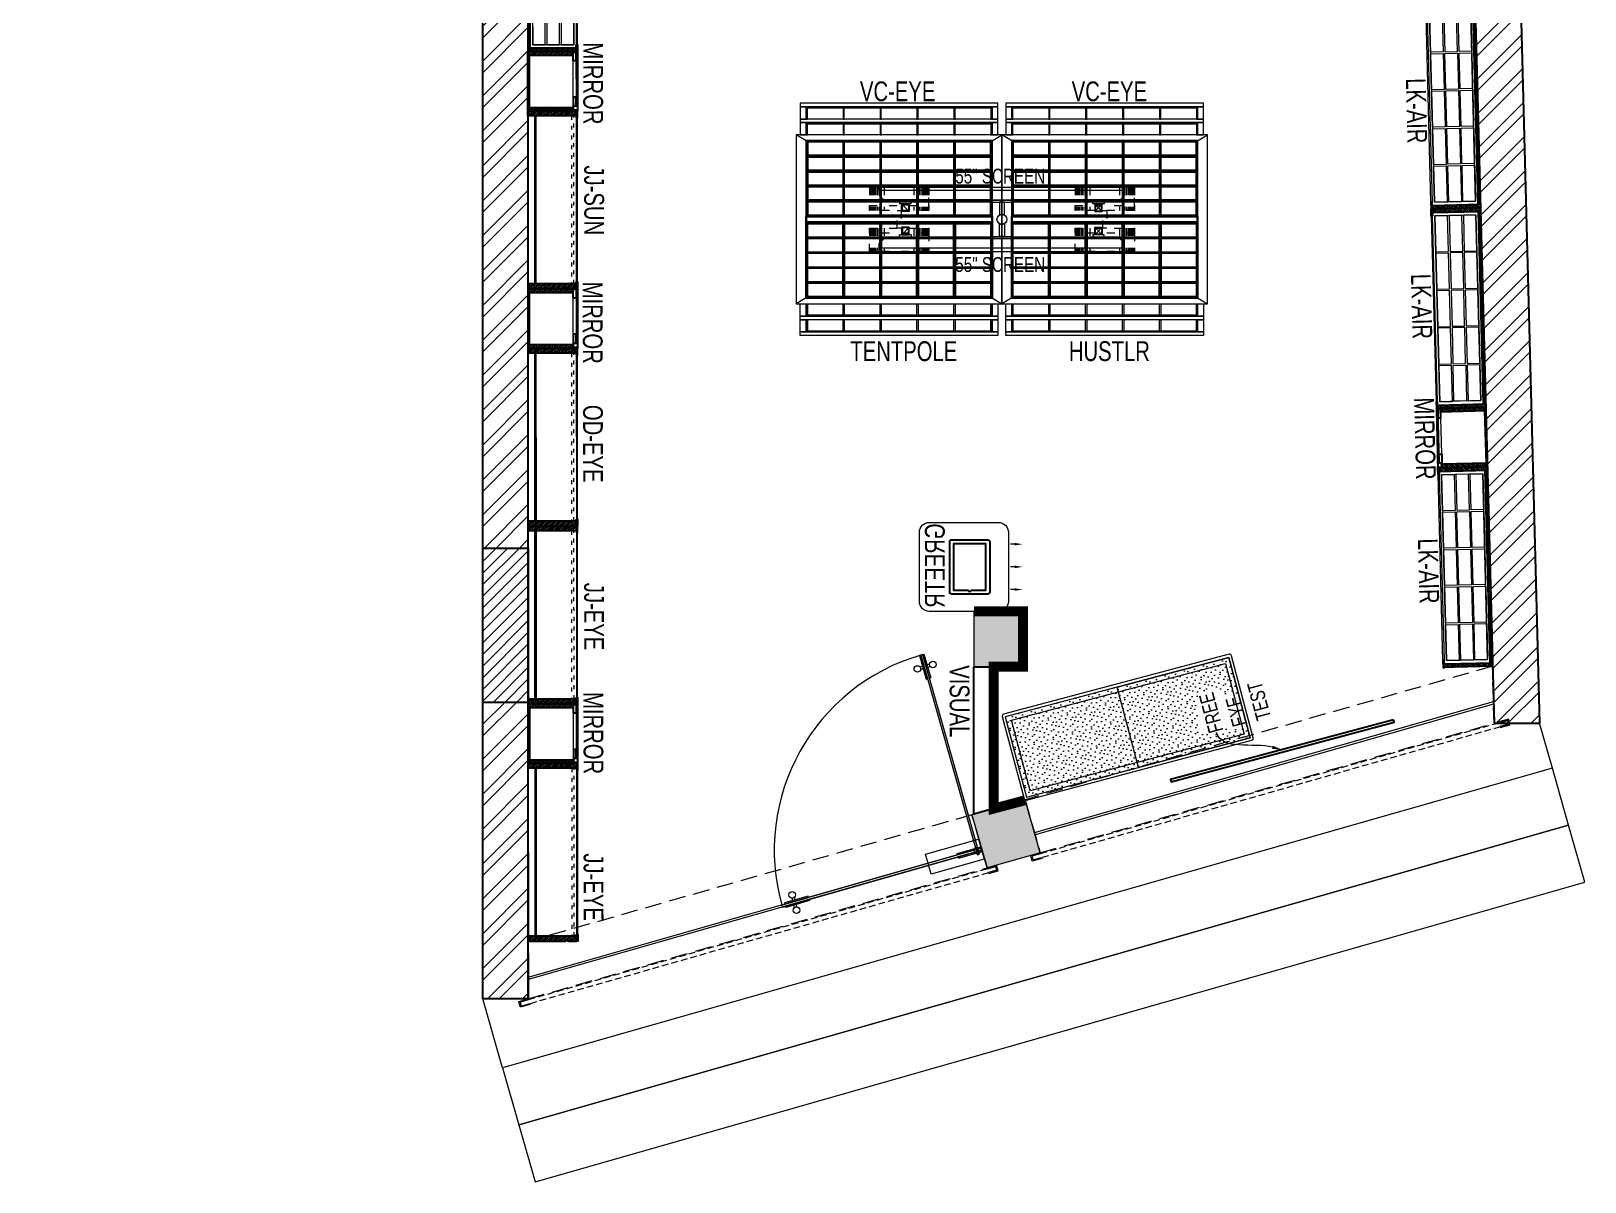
# Model space of a CAD drawing. Header units: feet. Extents: x 9770359 to 9778219, y -6859940 to -6847673.
# Drawn here: x 9770359 to 9778219, y -6859940 to -6854118 of the extents above; entities that cross this region are included whole.
import ezdxf
from ezdxf import colors
from ezdxf.entities.mleader import LeaderData, LeaderLine
from ezdxf.math import Vec2, Vec3

# ---------------------------------------------------------------- set-up
doc = ezdxf.new("R2010")
doc.units = ezdxf.units.FT
doc.header["$LTSCALE"] = 33
doc.header["$MEASUREMENT"] = 0
for name, pattern in [('ACAD_ISO03W100', [30, 12, -18]), ('DASHDOT2', [0.5, 0.25, -0.125, 0, -0.125]), ('HIDDEN', [9.525, 6.35, -3.175]), ('HIDDEN2', [4.7625, 3.175, -1.5875]), ('HIDDENX2', [0.75, 0.5, -0.25])]:
    doc.linetypes.add(name, pattern=pattern)
for name, color, linetype, lineweight in [('A-COL', 243, 'Continuous', 9), ('A-Glazing', 4, 'Continuous', 20), ('A-shutter', 8, 'Continuous', 18), ('A-STAIR', 6, 'Continuous', 5), ('beam', 90, 'Continuous', 9), ('column hatch', 5, 'Continuous', 0), ('Glazing', 141, 'Continuous', 15), ('LENS-DIM', 252, 'Continuous', 5), ('LENS-HATCH', 251, 'Continuous', 5), ('LENS-PARTITION', 21, 'Continuous', 25), ('LENS-TEXT', 31, 'Continuous', 5), ('LENS_TEXT', 31, 'Continuous', 5), ('LK-EQPMT', 3, 'Continuous', 18), ('LK-FF&E FLOOR', 1, 'Continuous', 9), ('LK-FF&E WALL', 1, 'Continuous', 9), ('LK-IT', 3, 'Continuous', 18), ('LK-MIRROR', 133, 'Continuous', 13), ('LN-ELEVATION-1', 81, 'Continuous', 25), ('LN-ELEVATION-2', 103, 'Continuous', 20), ('LN-ELEVATION-3', 125, 'Continuous', 18), ('LN-ELEVATION-4', 145, 'Continuous', 13), ('LN-ELEVATION-5', 167, 'Continuous', 5), ('LN-HATCH', 251, 'Continuous', 0), ('PLANO-TXT', 252, 'Continuous', 5), ('rolling shutter', 1, 'Continuous', 5)]:
    doc.layers.add(name, color=color, linetype=linetype, lineweight=lineweight)
doc.layers.add('A-WALL', color=1, linetype='Continuous')
doc.styles.add('LK TXT', font='GILC____.TTF', dxfattribs={"height": 100})
doc.styles.get("Standard").update_dxf_attribs({"font": 'GILC____.TTF'})
pattern_1 = [(45, (4208834.247, 1706614.74), (-4.4901280605, 4.4901280605), [])]
pattern_2 = [(45, (4209134.247, 1706614.74), (-4.4901280605, 4.4901280605), [])]
pattern_3 = [(45, (7858558.917, 3503823.203), (-4.4901280605, 4.4901280605), [])]

# ---------------------------------------------------------------- blocks, each defined once
blk = doc.blocks.new('2 seater bench')
at = {"layer": 'LENS-HATCH', "lineweight": 0}
h = blk.add_hatch(dxfattribs=at)
h.set_pattern_fill('STIP1', color=177, scale=100, angle=270, pattern_type=2)
h.set_pattern_definition([(270, (6617251.08, -170421.61), (100, -2e-13), [0, -100]), (270, (6617235.08, -170433.61), (100, -2e-13), [0, -100]), (270, (6617211.08, -170428.61), (100, -2e-13), [0, -100]), (270, (6617188.08, -170463.61), (100, -2e-13), [0, -100]), (270, (6617224.08, -170460.61), (100, -2e-13), [0, -100]), (270, (6617248.08, -170487.61), (100, -2e-13), [0, -100]), (270, (6617255.08, -170452.61), (100, -2e-13), [0, -100]), (270, (6617214.08, -170494.61), (100, -2e-13), [0, -100]), (270, (6617182.08, -170489.61), (100, -2e-13), [0, -100]), (270, (6617167.08, -170415.61), (100, -2e-13), [0, -100]), (270, (6617187.08, -170433.61), (100, -2e-13), [0, -100]), (270, (6617168.08, -170447.61), (100, -2e-13), [0, -100]), (270, (6617232.08, -170508.61), (100, -2e-13), [0, -100]), (270, (6617207.08, -170476.61), (100, -2e-13), [0, -100]), (270, (6617240.08, -170468.61), (100, -2e-13), [0, -100]), (270, (6617231.08, -170485.61), (100, -2e-13), [0, -100]), (270, (6617204.08, -170449.61), (100, -2e-13), [0, -100]), (270, (6617258.08, -170477.61), (100, -2e-13), [0, -100]), (270, (6617199.08, -170508.61), (100, -2e-13), [0, -100]), (270, (6617169.08, -170505.61), (100, -2e-13), [0, -100])])
h.paths.add_polyline_path([(585, 210), (0, 210), (0, -210), (585, -210)])
h.paths.add_polyline_path([(0, 245), (0, -210)])
h.paths.add_polyline_path([(-585, 210), (0, 210), (0, -210), (-585, -210)])
at = {"layer": 'LN-ELEVATION-2', "ltscale": 0.5}
for points in [[(-585, 210), (0, 210), (0, -210), (-585, -210)], [(585, 210), (0, 210), (0, -210), (585, -210)]]:
    blk.add_lwpolyline(points, close=True, dxfattribs=at)
at = {"layer": 'LN-ELEVATION-5', "ltscale": 0.5}
blk.add_lwpolyline([(590, 225), (-590, 225, 0.414214), (-600, 215), (-600, -215, 0.414214), (-590, -225), (590, -225, 0.414214), (600, -215), (600, 215, 0.414214)], format="xyb", close=True, dxfattribs=at)
blk.add_lwpolyline([(585, 210), (-585, 210), (-585, -210), (585, -210)], close=True, dxfattribs=at)
at = {"layer": 'LN-ELEVATION-5', "linetype": 'HIDDEN2', "ltscale": 11}
blk.add_lwpolyline([(-560, 185), (560, 185), (560, -185), (-560, -185)], close=True, dxfattribs=at)
blk = doc.blocks.new('MIRROR')
at = {"layer": 'LN-HATCH', "ltscale": 0.5}
h = blk.add_hatch(dxfattribs=at)
h.set_pattern_fill('ANSI31', color=256, scale=2)
h.set_pattern_definition([(45, (4060433.7416, 1708720.787), (-4.4901280605, 4.4901280605), [])])
h.paths.add_polyline_path([(212.9, 101.3), (230.9, 101.3), (230.9, -127.7), (212.9, -127.7)])
h.paths.add_polyline_path([(230.9, 95.3), (494.9, 95.3), (494.9, 101.3), (230.9, 101.3)])
h.paths.add_polyline_path([(512.9, 101.3), (494.9, 101.3), (494.9, -127.7), (512.9, -127.7)])
at = {"layer": 'Defpoints'}
blk.add_lwpolyline([(512.9, 101.3), (212.9, 101.3), (212.9, -148.7), (512.9, -148.7)], close=True, dxfattribs=at)
at = {"layer": 'LN-ELEVATION-1'}
for points in [[(212.9, 101.3), (230.9, 101.3), (230.9, -127.7), (212.9, -127.7)], [(230.9, 95.3), (494.9, 95.3), (494.9, 101.3), (230.9, 101.3)], [(512.9, 101.3), (494.9, 101.3), (494.9, -127.7), (512.9, -127.7)], [(259.9, -141.7), (259.9, -127.7), (214.9, -127.7), (214.9, -148.7), (223.9, -148.7), (223.9, -147.2), (216.4, -147.2), (216.4, -141.7)], [(442.9, -141.7), (442.9, -127.7), (487.9, -127.7), (487.9, -148.7), (478.9, -148.7), (478.9, -147.2), (486.4, -147.2), (486.4, -141.7)], [(504.9, -148.7), (504.9, -147.2), (509.4, -147.2), (509.4, -129.2), (487.9, -129.2), (487.9, -127.7), (510.9, -127.7), (510.9, -148.7)]]:
    blk.add_lwpolyline(points, close=True, dxfattribs=at)
at = {"layer": 'LN-ELEVATION-2', "color": 4, "lineweight": 0}
blk.add_lwpolyline([(216.4, -141.7), (486.4, -141.7), (486.4, -147.2), (216.4, -147.2)], close=True, dxfattribs=at)
at = {"layer": 'LN-ELEVATION-2'}
blk.add_lwpolyline([(259.9, -141.7), (442.9, -141.7), (442.9, -127.7), (259.9, -127.7)], close=True, dxfattribs=at)
at = {"layer": 'LN-ELEVATION-4', "ltscale": 0.5}
blk.add_line((478.9, -148.7), (223.9, -148.7), dxfattribs=at)
blk = doc.blocks.new('JJ SH 900')
at = {"layer": 'LN-HATCH', "ltscale": 0.5}
h = blk.add_hatch(dxfattribs=at)
h.set_pattern_fill('ANSI31', color=256, scale=50)
h.paths.add_polyline_path([(-911.8, 0), (-911.8, -190), (-905.8, -190), (-905.8, -200), (-911.8, -200), (-911.8, -244), (-886.8, -244), (-886.8, 0)])
h = blk.add_hatch(dxfattribs=at)
h.set_pattern_fill('ANSI31', color=256, scale=2)
h.set_pattern_definition(pattern_1)
h.paths.add_polyline_path([(-11.8, 0), (-11.8, -190), (-17.8, -190), (-17.8, -200), (-11.8, -200), (-11.8, -244), (-36.8, -244), (-36.8, 0)])
h = blk.add_hatch(dxfattribs=at)
h.set_pattern_fill('ANSI31', color=256, scale=2)
h.set_pattern_definition(pattern_2)
h.paths.add_polyline_path([(-36.8, -40), (-886.8, -40), (-886.8, -34), (-36.8, -34)])
h = blk.add_hatch(dxfattribs=at)
h.set_pattern_fill('ANSI31', color=256, scale=2)
h.set_pattern_definition(pattern_2)
h.paths.add_polyline_path([(-876.8, -244), (-876.8, -250), (-911.8, -250), (-911.8, -244)])
h = blk.add_hatch(dxfattribs=at)
h.set_pattern_fill('ANSI31', color=256, scale=2)
h.set_pattern_definition(pattern_1)
h.paths.add_polyline_path([(-46.8, -244), (-46.8, -250), (-11.8, -250), (-11.8, -244)])
at = {"layer": 'LN-ELEVATION-1', "ltscale": 0.5}
for points in [[(-911.8, 0), (-911.8, -190), (-905.8, -190), (-905.8, -200), (-911.8, -200), (-911.8, -244), (-886.8, -244), (-886.8, 0)], [(-11.8, 0), (-11.8, -190), (-17.8, -190), (-17.8, -200), (-11.8, -200), (-11.8, -244), (-36.8, -244), (-36.8, 0)], [(-36.8, -40), (-886.8, -40), (-886.8, -34), (-36.8, -34)], [(-876.8, -244), (-876.8, -250), (-911.8, -250), (-911.8, -244)], [(-46.8, -244), (-46.8, -250), (-11.8, -250), (-11.8, -244)]]:
    blk.add_lwpolyline(points, close=True, dxfattribs=at)
at = {"layer": 'LN-ELEVATION-3', "ltscale": 0.5}
for p, q in [((-886.8, 0), (-36.8, 0)), ((-876.8, -244), (-46.8, -244)), ((-46.8, -250), (-876.8, -250))]:
    blk.add_line(p, q, dxfattribs=at)
at = {"layer": 'LN-ELEVATION-4', "linetype": 'ACAD_ISO03W100', "ltscale": 0.05}
blk.add_lwpolyline([(-886.8, -220), (-36.8, -220), (-36.8, -232), (-886.8, -232)], close=True, dxfattribs=at)
blk = doc.blocks.new('Entrance Door')
at = {"layer": 'Glazing', "ltscale": 111}
blk.add_hatch(color=256, dxfattribs=at).paths.add_polyline_path([(18, -34.8), (18, -1235), (30, -1235), (30, -34.8)])
at = {"layer": 'Glazing'}
for p, q in [((30, -54.2), (18, -66.2)), ((1117.8, -31.3), (1117.8, -54.3)), ((1117.8, -89.2), (1117.8, -66.3)), ((1132.8, -31.3), (1132.8, -54.3)), ((1132.8, -89.2), (1132.8, -66.3))]:
    blk.add_line(p, q, dxfattribs=at)
at = {"layer": 'Glazing', "ltscale": 44}
for p, q in [((-4.9, -1156.3), (18, -1156.3)), ((52.9, -1156.3), (30, -1156.3)), ((-4.9, -1171.3), (18, -1171.3)), ((52.9, -1171.3), (30, -1171.3))]:
    blk.add_line(p, q, dxfattribs=at)
at = {"layer": 'Glazing'}
for points in [[(320, -120.5), (0, -120.5), (0, 0), (320, 0)], [(0, -54.2), (142.5, -54.2), (142.5, -46.8), (0, -46.8)], [(0, -66.2), (142.5, -66.2), (142.5, -73.7), (0, -73.7)], [(1180.8, -54.3), (1038.3, -54.3), (1038.3, -46.8), (1180.8, -46.8)], [(1180.8, -66.3), (1038.3, -66.3), (1038.3, -73.8), (1180.8, -73.8)]]:
    blk.add_lwpolyline(points, close=True, dxfattribs=at)
at = {"layer": 'Glazing', "ltscale": 222}
blk.add_lwpolyline([(-1.5, -66.2), (1198.8, -66.2), (1198.8, -54.2), (-1.5, -54.2)], close=True, dxfattribs=at)
at = {"layer": 'Glazing', "ltscale": 111}
blk.add_lwpolyline([(18, -34.8), (18, -1235), (30, -1235), (30, -34.8)], close=True, dxfattribs=at)
at = {"layer": 'Glazing', "ltscale": 44}
for points in [[(18, -1092.5), (18, -1235), (10.5, -1235), (10.5, -1092.5)], [(30, -1092.5), (30, -1235), (37.5, -1235), (37.5, -1092.5)]]:
    blk.add_lwpolyline(points, close=True, dxfattribs=at)
at = {"layer": 'Glazing'}
for centre, radius in [((1125.3, -13.9), 19), ((24, -58.7), 19.8), ((1125.3, -106.6), 19)]:
    blk.add_circle(centre, radius, dxfattribs=at)
at = {"layer": 'Glazing', "ltscale": 44}
for centre in [(-22.4, -1163.8), (70.4, -1163.8)]:
    blk.add_circle(centre, 19, dxfattribs=at)
at = {"layer": 'Glazing', "ltscale": 222}
blk.add_arc((24, -60.2), 1174.8, 270, 359.99955, dxfattribs=at)
blk = doc.blocks.new('VC HD 1010')
at = {"layer": 'LN-HATCH', "ltscale": 0.5}
h = blk.add_hatch(dxfattribs=at)
h.set_pattern_fill('ANSI31', color=256, scale=2)
h.set_pattern_definition([(45, (3761554.586, 1795022.936), (-4.490128061, 4.490128061), [])])
h.paths.add_polyline_path([(-505.2, 24), (-505.2, -166), (-499.2, -166), (-499.2, -176), (-505.2, -176), (-505.2, -220), (-487.2, -220), (-487.2, 24)])
h = blk.add_hatch(dxfattribs=at)
h.set_pattern_fill('ANSI31', color=256, scale=2)
h.set_pattern_definition(pattern_3)
h.paths.add_polyline_path([(504.8, 24), (504.8, -166), (498.8, -166), (498.8, -176), (504.8, -176), (504.8, -220), (486.8, -220), (486.8, 24)])
h = blk.add_hatch(dxfattribs=at)
h.set_pattern_fill('ANSI31', color=256, scale=2)
h.set_pattern_definition([(45, (7858741.917, 3503823.203), (-4.4901280605, 4.4901280605), [])])
h.paths.add_polyline_path([(-470.2, -220), (-470.2, -226), (-505.2, -226), (-505.2, -220)])
h = blk.add_hatch(dxfattribs=at)
h.set_pattern_fill('ANSI31', color=256, scale=2)
h.set_pattern_definition(pattern_3)
h.paths.add_polyline_path([(476.8, -220), (476.8, -226), (511.8, -226), (511.8, -220)])
at = {"layer": 'LN-ELEVATION-1', "ltscale": 0.5}
for points in [[(-505.2, 24), (-505.2, -166), (-499.2, -166), (-499.2, -176), (-505.2, -176), (-505.2, -220), (-487.2, -220), (-487.2, 24)], [(486.8, 12), (-487.2, 12), (-487.2, 18), (486.8, 18)], [(504.8, 24), (504.8, -166), (498.8, -166), (498.8, -176), (504.8, -176), (504.8, -220), (486.8, -220), (486.8, 24)], [(-470.2, -220), (-470.2, -226), (-505.2, -226), (-505.2, -220)], [(469.8, -220), (469.8, -226), (504.8, -226), (504.8, -220)]]:
    blk.add_lwpolyline(points, close=True, dxfattribs=at)
at = {"layer": 'LN-ELEVATION-2', "ltscale": 0.5}
blk.add_lwpolyline([(470.2, 0), (-470.2, 0), (-470.2, -208), (470.2, -208)], close=True, dxfattribs=at)
at = {"layer": 'LN-ELEVATION-3', "ltscale": 0.5}
for p, q in [((-487.2, 24), (486.8, 24)), ((-470.2, -220), (469.8, -220)), ((469.8, -226), (-470.2, -226))]:
    blk.add_line(p, q, dxfattribs=at)
for points in [[(-470.2, 0), (-288.5, 0), (-288.5, -64), (-470.2, -64)], [(-280.5, 0), (-98.8, 0), (-98.8, -64), (-280.5, -64)], [(-90.8, 0), (90.8, 0), (90.8, -64), (-90.8, -64)], [(98.8, 0), (280.5, 0), (280.5, -64), (98.8, -64)], [(288.5, 0), (470.2, 0), (470.2, -64), (288.5, -64)], [(-470.2, -136), (-288.5, -136), (-288.5, -72), (-470.2, -72)], [(-280.5, -72), (-98.8, -72), (-98.8, -136), (-280.5, -136)], [(-90.8, -72), (90.8, -72), (90.8, -136), (-90.8, -136)], [(98.8, -72), (280.5, -72), (280.5, -136), (98.8, -136)], [(288.5, -72), (470.2, -72), (470.2, -136), (288.5, -136)], [(-470.2, -144), (-288.5, -144), (-288.5, -208), (-470.2, -208)], [(-280.5, -144), (-98.8, -144), (-98.8, -208), (-280.5, -208)], [(-90.8, -144), (90.8, -144), (90.8, -208), (-90.8, -208)], [(98.8, -144), (280.5, -144), (280.5, -208), (98.8, -208)], [(288.5, -144), (470.2, -144), (470.2, -208), (288.5, -208)]]:
    blk.add_lwpolyline(points, close=True, dxfattribs=at)
blk = doc.blocks.new('ffgd')
at = {"layer": 'LN-ELEVATION-4', "linetype": 'ACAD_ISO03W100', "ltscale": 0.1}
blk.add_lwpolyline([(0, 47.3), (0, -41.5), (-20, -41.5), (-20, 47.3)], close=True, dxfattribs=at)
at = {"layer": 'LN-ELEVATION-5', "linetype": 'ACAD_ISO03W100', "ltscale": 0.1}
for p, q in [((-159.9, 165.7), (-159.9, 47.3)), ((-159.7, 165.7), (-159.7, 47.3)), ((-159.4, 165.7), (-159.4, 47.3)), ((-159, 165.7), (-159, 47.3)), ((-158.5, 165.7), (-158.5, 47.3)), ((-157.9, 165.7), (-157.9, 47.3)), ((-157.1, 165.7), (-157.1, 47.3)), ((-156.1, 165.7), (-156.1, 47.3)), ((-154.1, 165.7), (-154.1, 47.3)), ((-151.1, 165.7), (-151.1, 47.3)), ((-146.1, 165.7), (-146.1, 47.3)), ((-141.1, 165.7), (-141.1, 47.3)), ((-135.1, 165.7), (-135.1, 47.3)), ((-128.1, 165.7), (-128.1, 47.3)), ((-120.1, 165.7), (-120.1, 47.3)), ((-111.1, 165.7), (-111.1, 47.3)), ((-102.1, 165.7), (-102.1, 47.3)), ((-85, 165.7), (-85, 47.3)), ((65, 165.7), (65, 47.3)), ((82.1, 165.7), (82.1, 47.3)), ((91.1, 165.7), (91.1, 47.3)), ((100.1, 165.7), (100.1, 47.3)), ((108.1, 165.7), (108.1, 47.3)), ((115.1, 165.7), (115.1, 47.3)), ((121.1, 165.7), (121.1, 47.3)), ((126.1, 165.7), (126.1, 47.3)), ((131.1, 165.7), (131.1, 47.3)), ((134.1, 165.7), (134.1, 47.3)), ((136.1, 165.7), (136.1, 47.3)), ((137.1, 165.7), (137.1, 47.3)), ((137.9, 165.7), (137.9, 47.3)), ((138.5, 165.7), (138.5, 47.3)), ((139, 165.7), (139, 47.3)), ((139.4, 165.7), (139.4, 47.3)), ((139.7, 165.7), (139.7, 47.3)), ((139.9, 165.7), (139.9, 47.3)), ((-159.9, -41.5), (-159.9, -159.9)), ((-159.7, -41.5), (-159.7, -159.9)), ((-159.4, -41.5), (-159.4, -159.9)), ((-159, -41.5), (-159, -159.9)), ((-158.5, -41.5), (-158.5, -159.9)), ((-157.9, -41.5), (-157.9, -159.9)), ((-157.1, -41.5), (-157.1, -159.9)), ((-156.1, -41.5), (-156.1, -159.9)), ((-154.1, -41.5), (-154.1, -159.9)), ((-151.1, -41.5), (-151.1, -159.9)), ((-146.1, -41.5), (-146.1, -159.9)), ((-141.1, -41.5), (-141.1, -159.9)), ((-135.1, -41.5), (-135.1, -159.9)), ((-128.1, -41.5), (-128.1, -159.9)), ((-120.1, -41.5), (-120.1, -159.9)), ((-111.1, -41.5), (-111.1, -159.9)), ((-102.1, -41.5), (-102.1, -159.9)), ((-85, -41.5), (-85, -159.9)), ((65, -41.5), (65, -159.9)), ((82.1, -41.5), (82.1, -159.9)), ((91.1, -41.5), (91.1, -159.9)), ((100.1, -41.5), (100.1, -159.9)), ((108.1, -41.5), (108.1, -159.9)), ((115.1, -41.5), (115.1, -159.9)), ((121.1, -41.5), (121.1, -159.9)), ((126.1, -41.5), (126.1, -159.9)), ((131.1, -41.5), (131.1, -159.9)), ((134.1, -41.5), (134.1, -159.9)), ((136.1, -41.5), (136.1, -159.9)), ((137.1, -41.5), (137.1, -159.9)), ((137.9, -41.5), (137.9, -159.9)), ((138.5, -41.5), (138.5, -159.9)), ((139, -41.5), (139, -159.9)), ((139.4, -41.5), (139.4, -159.9)), ((139.7, -41.5), (139.7, -159.9)), ((139.9, -41.5), (139.9, -159.9))]:
    blk.add_line(p, q, dxfattribs=at)
for points in [[(140, 73), (140, 165.7), (-160, 165.7), (-160, 73)], [(140, -67.1), (140, -159.9), (-160, -159.9), (-160, -67.1)]]:
    blk.add_lwpolyline(points, dxfattribs=at)
for points in [[(140, 73), (140, 47.3), (-160, 47.3), (-160, 73)], [(140, -41.5), (140, -67.1), (-160, -67.1), (-160, -41.5)]]:
    blk.add_lwpolyline(points, close=True, dxfattribs=at)
blk = doc.blocks.new('EURO 1040 x 1175')
at = {"layer": 'LN-ELEVATION-1'}
for points in [[(-470, -327.4), (470, -327.4), (470, 467.6), (-470, 467.6)], [(-470, 85.1), (470, 85.1), (470, 467.6), (-470, 467.6)], [(-283.2, 85.1), (-277.2, 85.1), (-277.2, 467.6), (-283.2, 467.6)], [(-96.4, 85.1), (-90.4, 85.1), (-90.4, 467.6), (-96.4, 467.6)], [(90.4, 85.1), (96.4, 85.1), (96.4, 467.6), (90.4, 467.6)], [(277.2, 85.1), (283.2, 85.1), (283.2, 467.6), (277.2, 467.6)], [(-470, 386.6), (-283.2, 386.6), (-283.2, 392.6), (-470, 392.6)], [(-470, 311.2), (-283.2, 311.2), (-283.2, 317.2), (-470, 317.2)], [(-277.2, 386.6), (-96.4, 386.6), (-96.4, 392.6), (-277.2, 392.6)], [(-277.2, 311.2), (-96.4, 311.2), (-96.4, 317.2), (-277.2, 317.2)], [(-90.4, 386.6), (90.4, 386.6), (90.4, 392.6), (-90.4, 392.6)], [(-90.4, 311.2), (90.4, 311.2), (90.4, 317.2), (-90.4, 317.2)], [(96.4, 386.6), (277.2, 386.6), (277.2, 392.6), (96.4, 392.6)], [(96.4, 311.2), (277.2, 311.2), (277.2, 317.2), (96.4, 317.2)], [(283.2, 386.6), (470, 386.6), (470, 392.6), (283.2, 392.6)], [(283.2, 311.2), (470, 311.2), (470, 317.2), (283.2, 317.2)], [(-470, 235.8), (-283.2, 235.8), (-283.2, 241.8), (-470, 241.8)], [(-277.2, 235.8), (-96.4, 235.8), (-96.4, 241.8), (-277.2, 241.8)], [(-90.4, 235.8), (90.4, 235.8), (90.4, 241.8), (-90.4, 241.8)], [(96.4, 235.8), (277.2, 235.8), (277.2, 241.8), (96.4, 241.8)], [(283.2, 235.8), (470, 235.8), (470, 241.8), (283.2, 241.8)], [(-470, 160.4), (-283.2, 160.4), (-283.2, 166.4), (-470, 166.4)], [(-277.2, 160.4), (-96.4, 160.4), (-96.4, 166.4), (-277.2, 166.4)], [(-90.4, 160.4), (90.4, 160.4), (90.4, 166.4), (-90.4, 166.4)], [(96.4, 160.4), (277.2, 160.4), (277.2, 166.4), (96.4, 166.4)], [(283.2, 160.4), (470, 160.4), (470, 166.4), (283.2, 166.4)], [(-470, 85.1), (470, 85.1), (470, 55.1), (-470, 55.1)], [(-470, 55.1), (470, 55.1), (470, -327.4), (-470, -327.4)], [(-283.2, 55.1), (-277.2, 55.1), (-277.2, -327.4), (-283.2, -327.4)], [(-96.4, 55.1), (-90.4, 55.1), (-90.4, -327.4), (-96.4, -327.4)], [(90.4, 55.1), (96.4, 55.1), (96.4, -327.4), (90.4, -327.4)], [(277.2, 55.1), (283.2, 55.1), (283.2, -327.4), (277.2, -327.4)], [(-470, -20.3), (-283.2, -20.3), (-283.2, -26.3), (-470, -26.3)], [(-277.2, -20.3), (-96.4, -20.3), (-96.4, -26.3), (-277.2, -26.3)], [(-90.4, -20.3), (90.4, -20.3), (90.4, -26.3), (-90.4, -26.3)], [(96.4, -20.3), (277.2, -20.3), (277.2, -26.3), (96.4, -26.3)], [(283.2, -20.3), (470, -20.3), (470, -26.3), (283.2, -26.3)], [(-470, -95.7), (-283.2, -95.7), (-283.2, -101.7), (-470, -101.7)], [(-277.2, -95.7), (-96.4, -95.7), (-96.4, -101.7), (-277.2, -101.7)], [(-90.4, -95.7), (90.4, -95.7), (90.4, -101.7), (-90.4, -101.7)], [(96.4, -95.7), (277.2, -95.7), (277.2, -101.7), (96.4, -101.7)], [(283.2, -95.7), (470, -95.7), (470, -101.7), (283.2, -101.7)], [(-470, -171.1), (-283.2, -171.1), (-283.2, -177.1), (-470, -177.1)], [(-277.2, -171.1), (-96.4, -171.1), (-96.4, -177.1), (-277.2, -177.1)], [(-90.4, -171.1), (90.4, -171.1), (90.4, -177.1), (-90.4, -177.1)], [(96.4, -171.1), (277.2, -171.1), (277.2, -177.1), (96.4, -177.1)], [(283.2, -171.1), (470, -171.1), (470, -177.1), (283.2, -177.1)], [(-470, -246.4), (-283.2, -246.4), (-283.2, -252.4), (-470, -252.4)], [(-277.2, -246.4), (-96.4, -246.4), (-96.4, -252.4), (-277.2, -252.4)], [(-90.4, -246.4), (90.4, -246.4), (90.4, -252.4), (-90.4, -252.4)], [(96.4, -246.4), (277.2, -246.4), (277.2, -252.4), (96.4, -252.4)], [(283.2, -246.4), (470, -246.4), (470, -252.4), (283.2, -252.4)]]:
    blk.add_lwpolyline(points, close=True, dxfattribs=at)
for points in [[(-283.2, 461.6), (-464, 461.6), (-464, 317.2)], [(-96.4, 461.6), (-277.2, 461.6)], [(90.4, 461.6), (-90.4, 461.6)], [(277.2, 461.6), (96.4, 461.6)], [(464, 317.2), (464, 461.6), (283.2, 461.6)], [(-464, 311.2), (-464, 241.8)], [(-464, 235.8), (-464, 166.4)], [(464, 241.8), (464, 311.2)], [(464, 166.4), (464, 235.8)], [(-464, 160.4), (-464, 91.1), (-283.2, 91.1)], [(283.2, 91.1), (464, 91.1), (464, 160.4)], [(-277.2, 91.1), (-96.4, 91.1)], [(-90.4, 91.1), (90.4, 91.1)], [(96.4, 91.1), (277.2, 91.1)], [(-464, -20.3), (-464, 49.1), (-283.2, 49.1)], [(-277.2, 49.1), (-96.4, 49.1)], [(-90.4, 49.1), (90.4, 49.1)], [(96.4, 49.1), (277.2, 49.1)], [(283.2, 49.1), (464, 49.1), (464, -20.3)], [(-464, -95.7), (-464, -26.3)], [(464, -26.3), (464, -95.7)], [(-464, -171.1), (-464, -101.7)], [(464, -101.7), (464, -171.1)], [(-283.2, -321.4), (-464, -321.4), (-464, -177.1)], [(464, -177.1), (464, -321.4), (283.2, -321.4)], [(-96.4, -321.4), (-277.2, -321.4)], [(90.4, -321.4), (-90.4, -321.4)], [(277.2, -321.4), (96.4, -321.4)]]:
    blk.add_lwpolyline(points, dxfattribs=at)
at = {"layer": 'LN-ELEVATION-2'}
blk.add_lwpolyline([(-520, -357.4), (520, -357.4), (520, 497.6), (-520, 497.6)], close=True, dxfattribs=at)
for points in [[(-470, 467.6), (-520, 497.6)], [(470, 467.6), (520, 497.6)], [(-470, -327.4), (-520, -357.4)], [(470, -327.4), (520, -357.4)]]:
    blk.add_lwpolyline(points, dxfattribs=at)
at = {"layer": 'LN-ELEVATION-3'}
for points in [[(-500, 559.6), (500, 559.6), (500, 577.6), (-500, 577.6)], [(-500, 497.6), (-470, 497.6), (-470, 559.6), (-500, 559.6)], [(470, 497.6), (500, 497.6), (500, 559.6), (470, 559.6)], [(-500, -357.4), (-470, -357.4), (-470, -419.4), (-500, -419.4)], [(470, -357.4), (500, -357.4), (500, -419.4), (470, -419.4)], [(-500, -419.4), (500, -419.4), (500, -437.4), (-500, -437.4)]]:
    blk.add_lwpolyline(points, close=True, dxfattribs=at)
at = {"layer": 'LN-ELEVATION-4'}
for points in [[(-500, 639.6), (500, 639.6), (500, 657.6), (-500, 657.6)], [(-500, 577.6), (-470, 577.6), (-470, 639.6), (-500, 639.6)], [(470, 577.6), (500, 577.6), (500, 639.6), (470, 639.6)], [(-470, 497.6), (-464, 497.6), (-464, 559.6), (-470, 559.6)], [(-464, 553.6), (-283.2, 553.6), (-283.2, 559.6), (-464, 559.6)], [(-283.2, 497.6), (-277.2, 497.6), (-277.2, 559.6), (-283.2, 559.6)], [(-277.2, 553.6), (-96.4, 553.6), (-96.4, 559.6), (-277.2, 559.6)], [(-96.4, 497.6), (-90.4, 497.6), (-90.4, 559.6), (-96.4, 559.6)], [(-90.4, 553.6), (90.4, 553.6), (90.4, 559.6), (-90.4, 559.6)], [(90.4, 497.6), (96.4, 497.6), (96.4, 559.6), (90.4, 559.6)], [(96.4, 553.6), (277.2, 553.6), (277.2, 559.6), (96.4, 559.6)], [(277.2, 497.6), (283.2, 497.6), (283.2, 559.6), (277.2, 559.6)], [(283.2, 553.6), (464, 553.6), (464, 559.6), (283.2, 559.6)], [(464, 497.6), (470, 497.6), (470, 559.6), (464, 559.6)], [(-470, -357.4), (-464, -357.4), (-464, -419.4), (-470, -419.4)], [(-283.2, -357.4), (-277.2, -357.4), (-277.2, -419.4), (-283.2, -419.4)], [(-96.4, -357.4), (-90.4, -357.4), (-90.4, -419.4), (-96.4, -419.4)], [(90.4, -357.4), (96.4, -357.4), (96.4, -419.4), (90.4, -419.4)], [(277.2, -357.4), (283.2, -357.4), (283.2, -419.4), (277.2, -419.4)], [(464, -357.4), (470, -357.4), (470, -419.4), (464, -419.4)], [(-500, -437.4), (-470, -437.4), (-470, -499.4), (-500, -499.4)], [(-464, -413.4), (-283.2, -413.4), (-283.2, -419.4), (-464, -419.4)], [(-277.2, -413.4), (-96.4, -413.4), (-96.4, -419.4), (-277.2, -419.4)], [(-90.4, -413.4), (90.4, -413.4), (90.4, -419.4), (-90.4, -419.4)], [(96.4, -413.4), (277.2, -413.4), (277.2, -419.4), (96.4, -419.4)], [(283.2, -413.4), (464, -413.4), (464, -419.4), (283.2, -419.4)], [(470, -437.4), (500, -437.4), (500, -499.4), (470, -499.4)], [(-500, -499.4), (500, -499.4), (500, -517.4), (-500, -517.4)]]:
    blk.add_lwpolyline(points, close=True, dxfattribs=at)
at = {"layer": 'LN-ELEVATION-5'}
for points in [[(-470, 577.6), (-464, 577.6), (-464, 639.6), (-470, 639.6)], [(-464, 633.6), (-283.2, 633.6), (-283.2, 639.6), (-464, 639.6)], [(-283.2, 577.6), (-277.2, 577.6), (-277.2, 639.6), (-283.2, 639.6)], [(-277.2, 633.6), (-96.4, 633.6), (-96.4, 639.6), (-277.2, 639.6)], [(-96.4, 577.6), (-90.4, 577.6), (-90.4, 639.6), (-96.4, 639.6)], [(-90.4, 633.6), (90.4, 633.6), (90.4, 639.6), (-90.4, 639.6)], [(90.4, 577.6), (96.4, 577.6), (96.4, 639.6), (90.4, 639.6)], [(96.4, 633.6), (277.2, 633.6), (277.2, 639.6), (96.4, 639.6)], [(277.2, 577.6), (283.2, 577.6), (283.2, 639.6), (277.2, 639.6)], [(283.2, 633.6), (464, 633.6), (464, 639.6), (283.2, 639.6)], [(464, 577.6), (470, 577.6), (470, 639.6), (464, 639.6)], [(-470, -437.4), (-464, -437.4), (-464, -499.4), (-470, -499.4)], [(-283.2, -437.4), (-277.2, -437.4), (-277.2, -499.4), (-283.2, -499.4)], [(-96.4, -437.4), (-90.4, -437.4), (-90.4, -499.4), (-96.4, -499.4)], [(90.4, -437.4), (96.4, -437.4), (96.4, -499.4), (90.4, -499.4)], [(277.2, -437.4), (283.2, -437.4), (283.2, -499.4), (277.2, -499.4)], [(464, -437.4), (470, -437.4), (470, -499.4), (464, -499.4)], [(-464, -493.4), (-283.2, -493.4), (-283.2, -499.4), (-464, -499.4)], [(-277.2, -493.4), (-96.4, -493.4), (-96.4, -499.4), (-277.2, -499.4)], [(-90.4, -493.4), (90.4, -493.4), (90.4, -499.4), (-90.4, -499.4)], [(96.4, -493.4), (277.2, -493.4), (277.2, -499.4), (96.4, -499.4)], [(283.2, -493.4), (464, -493.4), (464, -499.4), (283.2, -499.4)]]:
    blk.add_lwpolyline(points, close=True, dxfattribs=at)
at = {"layer": 'LENS-DIM'}
blk.add_blockref('ffgd', (10, 67.1), dxfattribs=at)
blk = doc.blocks.new('GREETR 450x450')
at = {"layer": 'LN-ELEVATION-1', "linetype": 'ByBlock', "lineweight": -2}
for p, q in [((481.3, 339.7), (461, 339.7)), ((481.3, 225), (461, 225)), ((481.3, 110.3), (461, 110.3))]:
    blk.add_line(p, q, dxfattribs=at)
at = {"layer": 'LN-ELEVATION-1'}
for points in [[(355.5, 98.3), (355.5, 352.3, 0.414214), (345.5, 362.3), (163.5, 362.3, 0.414214), (153.5, 352.3), (153.5, 98.3, 0.414214), (163.5, 88.3), (345.5, 88.3, 0.414214)], [(264, 342.8), (336.5, 342.8), (336.5, 107.8), (172.5, 107.8), (172.5, 342.8), (245, 342.8, 0.327538), (246.9, 344.2, -0.733799), (262.1, 344.2, 0.327538)]]:
    blk.add_lwpolyline(points, format="xyb", close=True, dxfattribs=at)
at = {"layer": 'LN-ELEVATION-1', "linetype": 'ByBlock', "lineweight": -2}
for points in [[(481.3, 346.4), (481.3, 333.1), (521.3, 339.7)], [(481.3, 231.7), (481.3, 218.3), (521.3, 225)], [(481.3, 116.9), (481.3, 103.6), (521.3, 110.3)]]:
    blk.add_solid(points, dxfattribs=at)
at = {"layer": 'LN-ELEVATION-2'}
blk.add_lwpolyline([(50, 0), (400, 0, 0.414214), (450, 50), (450, 400, 0.414214), (400, 450), (50, 450, 0.414214), (0, 400), (0, 50, 0.414214)], format="xyb", close=True, dxfattribs=at)
at = {"layer": 'LENS-TEXT', "color": 0, "linetype": 'Continuous', "ltscale": 3, "insert": (78.9, 218.7), "char_height": 100, "attachment_point": 5, "rotation": 90, "style": 'LK TXT'}
blk.add_mtext_dynamic_manual_height_columns('GREETR', width=353.056, gutter_width=0.5, heights=[0], dxfattribs=at)
blk = doc.blocks.new('*U43')
at = {"layer": 'A-shutter', "color": 5, "ltscale": 10}
for points in [[(41038450.5, -1561539.2), (41038450.5, -1561544.2), (41038405.5, -1561544.2), (41038405.5, -1561564.2), (41038450.5, -1561564.2), (41038450.5, -1561569.2), (41038400.5, -1561569.2), (41038400.5, -1561539.2)], [(41040863.9, -1561539.2), (41040863.9, -1561544.2), (41040908.9, -1561544.2), (41040908.9, -1561564.2), (41040863.9, -1561564.2), (41040863.9, -1561569.2), (41040913.9, -1561569.2), (41040913.9, -1561539.2)]]:
    blk.add_lwpolyline(points, close=True, dxfattribs=at)
at = {"layer": 'A-shutter', "color": 5, "linetype": 'HIDDENX2', "ltscale": 2}
blk.add_lwpolyline([(41038405.5, -1561544.2), (41038405.5, -1561564.2), (41040908.9, -1561564.2), (41040908.9, -1561544.2)], close=True, dxfattribs=at)
blk = doc.blocks.new('A$C89a4e9da')
at = {"layer": 'column hatch'}
h = blk.add_hatch(color=8, dxfattribs=at)
h.dxf.hatch_style = 1
h.paths.add_polyline_path([(-137.6, -5590), (-386.3, -5590), (-386.3, -5870), (-137.6, -5870)])
h = blk.add_hatch(color=8, dxfattribs=at)
h.dxf.hatch_style = 1
h.paths.add_polyline_path([(-127.6, -6542.7), (-396.3, -6619.3), (-319.6, -6888), (-51, -6811.3)])
at = {"layer": 'LN-HATCH'}
h = blk.add_hatch(dxfattribs=at)
h.set_pattern_fill('ANSI32', color=256, scale=333, angle=180)
h.set_pattern_definition([(225, (-9782350.3, 5280826.1), (88.2999593, -88.2999593), []), (225, (-9782409.16, 5280826.1), (88.2999593, -88.2999593), [])])
h.paths.add_polyline_path([(-2640.4, -6050.3), (-2870.4, -6050.3), (-2870.4, -7550.3), (-2640.4, -7550.3)])
h.paths.add_polyline_path([(-2909.2, 1011.6), (-2640.4, 1011.6), (-2640.4, 1638), (-2704, 1636.5), (-2904, 1636.5)])
h.paths.add_polyline_path([(-2640.4, 261.6), (-2915.4, 261.6), (-2919.2, -188.4), (-4925.8, -188.4), (-4925.8, 3444.4), (-282.9, 3554.6), (-282.9, 329.7), (2073.3, 394.9), (2245, -6156.1), (2475, -6156.1), (2297.2, 631.1), (-52.9, 566.1), (-52.9, 3790.2), (-5155.8, 3669), (-5155.8, -418.4), (-2870.4, -418.4), (-2870.4, -5270.3), (-2640.4, -5270.3)])
h = blk.add_hatch(dxfattribs=at)
h.set_pattern_fill('ANSI31', color=256, scale=333, angle=180)
h.set_pattern_definition([(225, (-9782350.298, 5280826.097), (29.43331977, -29.43331977), [])])
h.paths.add_polyline_path([(-2640.4, -5270.3), (-2870.4, -5270.3), (-2870.4, -6050.3), (-2640.4, -6050.3)])
at = {"layer": 'A-COL'}
for p, q in [((-386.3, -5590), (-386.3, -5870)), ((-137.6, -5590), (-386.3, -5590)), ((-137.6, -5870), (-137.6, -5590)), ((-137.6, -5870), (-386.3, -5870)), ((-127.6, -6542.7), (-396.3, -6619.3)), ((-51, -6811.3), (-127.6, -6542.7)), ((-396.3, -6619.3), (-319.6, -6888)), ((-51, -6811.3), (-319.6, -6888))]:
    blk.add_line(p, q, dxfattribs=at)
at = {"layer": 'A-Glazing'}
for points in [[(-80.1, -6709.4), (2242.1, -6046.7), (2242.4, -6059.1), (-76.8, -6720.9)], [(-2640.4, -7440.1), (-348.7, -6786.1), (-345.4, -6797.6), (-2640.4, -7452.6)]]:
    blk.add_lwpolyline(points, close=True, dxfattribs=at)
at = {"layer": 'A-STAIR'}
for p, q in [((2540, -6383.9), (2475, -6156.1)), ((-2770.8, -7899.5), (-2870.4, -7550.3))]:
    blk.add_line(p, q, dxfattribs=at)
for points in [[(2622.4, -6672.3), (2540, -6383.9), (-2770.8, -7899.5), (-2688.4, -8188)], [(2704.7, -6960.8), (2622.4, -6672.3), (-2688.4, -8188), (-2606.1, -8476.5)]]:
    blk.add_lwpolyline(points, close=True, dxfattribs=at)
at = {"layer": 'A-WALL'}
for p, q in [((2297.2, 631.1), (2475, -6156.1)), ((2073.3, 394.9), (2245, -6156.1)), ((-2640.4, -7321.7), (-2640.4, 261.6)), ((-2870.4, -7550.3), (-2870.4, -418.4)), ((-2870.4, -6050.3), (-2870.4, -5270.3)), ((-2870.4, -5270.3), (-2640.4, -5270.3)), ((-2640.4, -5270.3), (-2640.4, -6050.3)), ((-2640.4, -6050.3), (-2870.4, -6050.3)), ((2245, -6156.1), (2475, -6156.1)), ((-2640.4, -7321.7), (-2640.4, -7550.3)), ((-2640.4, -7550.3), (-2640.4, -7321.7)), ((-2640.4, -7550.3), (-2870.4, -7550.3))]:
    blk.add_line(p, q, dxfattribs=at)
at = {"layer": 'beam', "linetype": 'HIDDEN', "ltscale": 0.4}
for points in [[(2245, -6156.1), (2237.4, -5867.7), (-127.6, -6542.7), (-51, -6811.3)], [(-319.6, -6888), (-396.3, -6619.3), (-2640.4, -7259.8), (-2640.4, -7321.7), (-2640.4, -7550.3)]]:
    blk.add_lwpolyline(points, close=True, dxfattribs=at)
at = {"layer": 'rolling shutter', "rotation": 15.92835429856484}
for p in [(-39891396.6, -9767618.8), (-39893986.1, -9768357.8)]:
    blk.add_blockref('*U43', p, dxfattribs=at)
blk = doc.blocks.new('55INCH')
at = {"layer": 'LK-EQPMT', "ltscale": 12}
for p, q in [((2111558.8, 1135690.5), (2111583.2, 1135690.5)), ((2111583.2, 1135690.5), (2111607.7, 1135666)), ((2111607.7, 1134473.9), (2111607.7, 1135666)), ((2111607.7, 1135587.9), (2111627.2, 1135587.9)), ((2111627.2, 1135529.3), (2111607.7, 1135529.3)), ((2111627.2, 1135587.9), (2111627.2, 1135529.3)), ((2111627.2, 1134610.6), (2111607.7, 1134610.6)), ((2111627.2, 1134610.6), (2111627.2, 1134552)), ((2111607.7, 1134552), (2111627.2, 1134552)), ((2111558.8, 1134449.5), (2111583.2, 1134449.5)), ((2111583.2, 1134449.5), (2111607.7, 1134473.9))]:
    blk.add_line(p, q, dxfattribs=at)
at = {"layer": 'LK-EQPMT'}
for p, q in [((2111661.6, 1135543.3), (2111631, 1135573.9)), ((2111661.6, 1135573.9), (2111631, 1135543.3)), ((2111661.6, 1134597.1), (2111631, 1134566.5))]:
    blk.add_line(p, q, dxfattribs=at)
at = {"layer": 'LK-EQPMT', "ltscale": 12}
blk.add_lwpolyline([(2111542.6, 1135690.5), (2111558.8, 1135690.5), (2111558.8, 1134449.5), (2111542.6, 1134449.5)], close=True, dxfattribs=at)
at = {"layer": 'LK-EQPMT'}
for points in [[(2111627.2, 1135577.7), (2111627.2, 1135539.5), (2111665.4, 1135539.5), (2111665.4, 1135577.7)], [(2111631, 1135573.9), (2111631, 1135543.3), (2111661.6, 1135543.3), (2111661.6, 1135573.9)], [(2111627.2, 1134562.7), (2111627.2, 1134600.9), (2111665.4, 1134600.9), (2111665.4, 1134562.7)], [(2111631, 1134566.5), (2111631, 1134597.1), (2111661.6, 1134597.1), (2111661.6, 1134566.5)]]:
    blk.add_lwpolyline(points, close=True, dxfattribs=at)

msp = doc.modelspace()

# ---------------------------------------------------------------- linework, layer by layer
msp.add_lwpolyline([(9777251.1, -6857603), (9776122.7, -6857904.6), (9776125.8, -6857916.2), (9777254.2, -6857614.6)], close=True)
at = {"layer": 'LENS-PARTITION'}
msp.add_lwpolyline([(9775128.2, -6857333.6), (9775228.4, -6857333.6), (9775228.4, -6858051.5), (9775128.2, -6858080.1)], close=True, dxfattribs=at)
at = {"layer": 'LK-IT', "color": 1, "linetype": 'DASHDOT2', "ltscale": 3}
msp.add_line((9775269.9, -6855315.1), (9775269.9, -6854826.1), dxfattribs=at)
at = {"layer": 'LK-IT'}
for points in [[(9775319.9, -6854973.2), (9775219.9, -6854973.2), (9775219.9, -6854983.2), (9775319.9, -6854983.2)], [(9775319.9, -6855168), (9775219.9, -6855168), (9775219.9, -6855158), (9775319.9, -6855158)]]:
    msp.add_lwpolyline(points, close=True, dxfattribs=at)
for points in [[(9775282.4, -6855049), (9775282.4, -6854983.2), (9775257.4, -6854983.2), (9775257.4, -6855049, -0.267949), (9775282.4, -6855049, 1)], [(9775282.4, -6855092.3), (9775282.4, -6855158), (9775257.4, -6855158), (9775257.4, -6855092.3, 0.267949), (9775282.4, -6855092.3, -1)]]:
    msp.add_lwpolyline(points, format="xyb", dxfattribs=at)
at = {"layer": 'LK-IT', "color": 1}
msp.add_circle((9775269.9, -6855070.6), 25, dxfattribs=at)
at = {"layer": 'LK-MIRROR', "linetype": 'ACAD_ISO03W100', "ltscale": 0.05, "const_width": 50}
msp.add_lwpolyline([(9775128.2, -6857053.6), (9775376.8, -6857053.6), (9775376.8, -6857333.6), (9775228.4, -6857333.6), (9775228.4, -6858051.5), (9775383.9, -6858010.2)], dxfattribs=at)

# ---------------------------------------------------------------- block references
at = {"layer": 'A-Glazing', "xscale": 0.8748404702499009, "yscale": 0.8748404702499009, "zscale": 0.8748404702499009, "rotation": 195.9283653870133}
msp.add_blockref('Entrance Door', (9775180.8, -6858307.2), dxfattribs=at)
at = {"layer": 'LENS-DIM', "color": 2}
msp.add_blockref('A$C89a4e9da', (9775514.5, -6851463.6), dxfattribs=at)
at = {"layer": 'LK-FF&E FLOOR'}
for p in [(9774749.9, -6855140.7), (9775789.9, -6855140.7)]:
    msp.add_blockref('EURO 1040 x 1175', p, dxfattribs=at)
at = {"layer": 'LK-FF&E FLOOR', "xscale": -1, "rotation": 180}
msp.add_blockref('GREETR 450x450', (9774852.5, -6856603.6), dxfattribs=at)
at = {"layer": 'LK-FF&E FLOOR', "rotation": 194.8684532965317}
msp.add_blockref('2 seater bench', (9775906.4, -6857639.9), dxfattribs=at)
at = {"layer": 'LK-FF&E WALL', "xscale": -1}
for name, p, rotation in [('VC HD 1010', (9772896, -6853717.3), 90.02142823255517), ('MIRROR', (9772973.5, -6854009.2), 90.021428232508), ('JJ SH 900', (9772872.7, -6855434), 90.021428232508), ('VC HD 1010', (9777680.4, -6855517.4), 271.5009711449665), ('MIRROR', (9772973.9, -6855209.2), 90.021428232508), ('JJ SH 900', (9772873.1, -6856634), 90.021428232508), ('JJ SH 900', (9772873.4, -6857534), 90.021428232508), ('MIRROR', (9772974.7, -6857309.2), 90.021428232508), ('JJ SH 900', (9772874.4, -6858734), 90.021428232508)]:
    msp.add_blockref(name, p, dxfattribs=dict(at, rotation=rotation))
at = {"layer": 'LK-FF&E WALL'}
for name, p, rotation in [('VC HD 1010', (9777653.9, -6854508.1), 271.5009711449665), ('MIRROR', (9777610.7, -6855811.6), 271.5009711450136), ('VC HD 1010', (9777714.7, -6856827.3), 271.5009711449665)]:
    msp.add_blockref(name, p, dxfattribs=dict(at, rotation=rotation))
at = {"layer": 'LK-IT', "rotation": 270}
msp.add_blockref('55INCH', (8640200, -4743365.5), dxfattribs=at)
at = {"layer": 'LK-IT', "xscale": -1, "rotation": 270}
msp.add_blockref('55INCH', (8640200, -8966775.7), dxfattribs=at)

# ---------------------------------------------------------------- texts
at = {"layer": 'LENS-TEXT', "color": 0, "linetype": 'Continuous', "ltscale": 3, "char_height": 75, "width": 783.964, "attachment_point": 5, "style": 'LK TXT'}
for insert in [(9775261.4, -6854852.4), (9775261.4, -6855299.4)]:
    msp.add_mtext('\\pt225;55" SCREEN', dxfattribs=dict(at, insert=insert))
at = {"layer": 'LENS_TEXT', "linetype": 'Continuous', "ltscale": 3, "char_height": 100, "width": 324.474, "attachment_point": 5, "style": 'LK TXT'}
for s, insert, rotation in [('{\\C7;MIRROR}', (9773201.3, -6854382.7), 270.09855), ('{\\C7;MIRROR}', (9773199.1, -6855593.6), 270.09855), ('{\\C7;MIRROR}', (9777409.5, -6856179.3), 271.50097), ('{\\C7;VISUAL}', (9775055.2, -6857508.3), 270.09855), ('{\\C7;MIRROR}', (9773202.7, -6857669.5), 270.09855)]:
    msp.add_mtext(s, dxfattribs=dict(at, insert=insert, rotation=rotation))
at = {"layer": 'PLANO-TXT', "linetype": 'Continuous', "ltscale": 3, "char_height": 100, "width": 271.785, "attachment_point": 5, "style": 'LK TXT'}
for s, insert in [('VC-EYE', (9774742.6, -6854423.6)), ('VC-EYE', (9775813.6, -6854423.6)), ('TENTPOLE', (9774773.6, -6855738)), ('HUSTLR', (9775813.6, -6855738))]:
    msp.add_mtext(s, dxfattribs=dict(at, insert=insert))
at = {"layer": 'PLANO-TXT', "linetype": 'Continuous', "ltscale": 3, "char_height": 100, "attachment_point": 5, "style": 'LK TXT'}
for s, insert, width, rotation in [('LK-AIR', (9777367.5, -6854521.3), 696.474, 271.50097), ('JJ-SUN', (9773206.4, -6854974.1), 271.785, 270.09855), ('LK-AIR', (9777393.4, -6855511), 271.785, 271.50097), ('OD-EYE', (9773200.7, -6856205.5), 271.785, 270.09855), ('LK-AIR', (9777428.5, -6856849.6), 271.785, 271.50097), ('JJ-EYE', (9773206, -6857079.9), 271.785, 270.09855), ('JJ-EYE', (9773203.5, -6858448.4), 271.785, 270.09855)]:
    msp.add_mtext(s, dxfattribs=dict(at, insert=insert, width=width, rotation=rotation))

# ---------------------------------------------------------------- leaders
at = {"layer": 'LENS_TEXT', "color": 1, "linetype": 'Continuous', "ltscale": 3}
ml = msp.add_multileader_mtext('Standard', dxfattribs=at)
ml.set_content('{\\C256;FREE EYE TEST}', color=1)
ml.set_leader_properties(color=256, linetype='ByLayer', lineweight=-1)
ml.build(insert=Vec2(0, 0))
ml.multileader.update_dxf_attribs({"leader_type": 2, "dogleg_length": 0.36, "arrow_head_size": 50})
ctx = ml.context
ctx.base_point, ctx.char_height, ctx.arrow_head_size, ctx.landing_gap_size, ctx.plane_origin, ctx.plane_x_axis, ctx.plane_y_axis = Vec3(9776355.2, -6857666.3), 75, 50, 0.09, Vec3(9775369, -6859252.5), Vec3(-0.258228, 0.966084), Vec3(-0.966084, -0.258228)
notes = []
notes.append((ctx, [(0, (1, 1, 0), (9776355.3, -6857666.6), (-0.258228, 0.966084), 0.36, [(1, [(9776686.9, -6857753.8)], 0, [])])]))
ctx.mtext.insert, ctx.mtext.text_direction, ctx.mtext.rotation, ctx.mtext.width, ctx.mtext.flow_direction = Vec3(9776318.5, -6857676), Vec3(-0.258228, 0.966084), 1.831983, 354.238, 5
for ctx, leaders in notes:
    for number, flags, end, landing, length, lines in leaders:
        leader = LeaderData()
        leader.index, (leader.has_last_leader_line, leader.has_dogleg_vector, leader.attachment_direction) = number, flags
        leader.last_leader_point, leader.dogleg_vector, leader.dogleg_length = Vec3(end), Vec3(landing), length
        for number, points, colour, breaks in lines:
            line = LeaderLine()
            line.index, line.vertices, line.color, line.breaks = number, Vec3.list(points), colors.encode_raw_color(colour), breaks
            leader.lines.append(line)
        ctx.leaders.append(leader)

doc.saveas('drawing.dxf')
